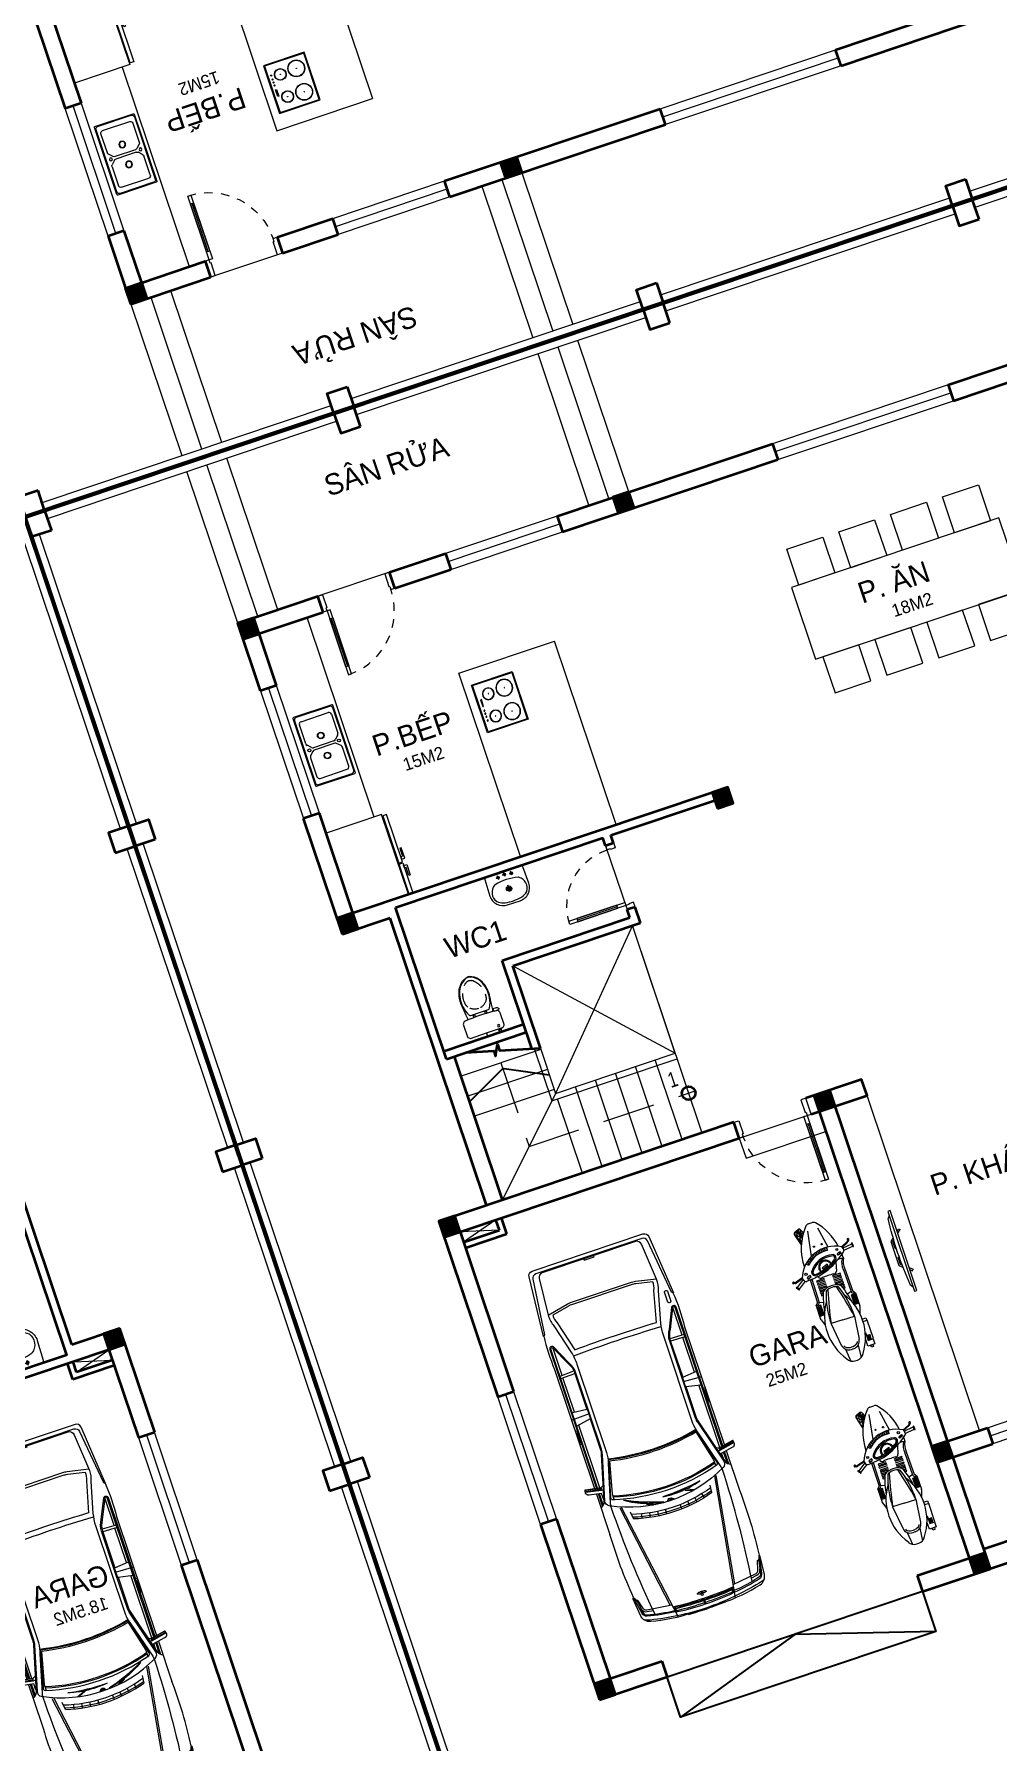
# Model space of a CAD drawing. Header units: metres. Extents: x 568336 to 569219, y 2065964 to 2066430.
# Drawn here: x 568465.74 to 568477.19, y 2066090.22 to 2066110.52 of the extents above; entities that cross this region are included whole.
import ezdxf

# ---------------------------------------------------------------- set-up
doc = ezdxf.new("R2010")
doc.units = ezdxf.units.M
for name, pattern in [('CENTER', [2, 1.25, -0.25, 0.25, -0.25]), ('DASHED', [0.75, 0.5, -0.25]), ('HIDDEN', [0.375, 0.25, -0.125]), ('HIDDEN2', [0.1875, 0.125, -0.0625]), ('xref-thap C (mb tang 32-2)$0$HIDDEN', [0.375, 0.25, -0.125]), ('Xref-VCMT-BT3 - tuong bao$0$HIDDEN', [0.375, 0.25, -0.125])]:
    doc.linetypes.add(name, pattern=pattern)
doc.layers.get('0').update_dxf_attribs({"linetype": 'CONTINUOUS'})
for name, color, linetype, lineweight in [('-CONCRETE', 1, 'CONTINUOUS', 35), ('-DOOR', 137, 'CONTINUOUS', 9), ('-FURNITURE', 46, 'CONTINUOUS', 9), ('-HIDE', 3, 'HIDDEN', 13), ('-KH', 143, 'CONTINUOUS', 13), ('-LINE1', 7, 'CONTINUOUS', 18), ('-RANH GIOI KHU DAT', 12, 'CENTER', 18), ('-TEXT', 7, 'CONTINUOUS', 15), ('-WALL', 4, 'CONTINUOUS', 35), ('Bighome_khuat', 251, 'DASHED', 5), ('TEXT25', 2, 'CONTINUOUS', 13)]:
    doc.layers.add(name, color=color, linetype=linetype, lineweight=lineweight)
doc.layers.add('LoLK', color=6, linetype='CONTINUOUS')
doc.layers.add('SOLO', color=7, linetype='CONTINUOUS')
doc.styles.add('1', font='arial.ttf')
doc.styles.add('T1', font='', dxfattribs={"height": 200})
doc.styles.get('T1').set_extended_font_data('VNgeometric Light')

# ---------------------------------------------------------------- blocks, each defined once
blk = doc.blocks.new('A$C14986441')
at = {"ltscale": 3}
for p, q in [((-250, 420), (-250, -420)), ((240, 430), (-240, 430)), ((250, -420), (250, 420)), ((-200, 325), (-200, 87)), ((170, 355), (-170, 355)), ((200, 87), (200, 325)), ((-191, 66), (-149, 24)), ((-128, 15), (128, 15)), ((149, 24), (191, 66)), ((-200, -325), (-200, -87)), ((-191, -66), (-149, -24)), ((-128, -15), (128, -15)), ((149, -24), (191, -66)), ((200, -87), (200, -325)), ((170, -355), (-170, -355)), ((-240, -430), (240, -430))]:
    blk.add_line(p, q, dxfattribs=at)
blk.add_lwpolyline([(240, -390), (240, 390, 0.414214), (210, 420), (-210, 420, 0.414214), (-240, 390), (-240, -390, 0.414214), (-210, -420), (210, -420, 0.414214)], format="xyb", close=True, dxfattribs=at)
for centre, radius in [((-186, 0), 17.5), ((0, 125), 40), ((0, 125), 35), ((185, 0), 17.5), ((0, -125), 40), ((0, -125), 35)]:
    blk.add_circle(centre, radius, dxfattribs=at)
for centre, radius, start, end in [((-240, 420), 10, 90, 180), ((240, 420), 10, 0, 90), ((-170, 325), 30, 90, 180), ((170, 325), 30, 0, 90), ((-170, 87), 30, 180, 225), ((-128, 45), 30, 225, 270), ((128, 45), 30, 270, 315), ((170, 87), 30, 315, 0), ((-170, -87), 30, 135, 180), ((-128, -45), 30, 90, 135), ((128, -45), 30, 45, 90), ((170, -87), 30, 0, 45), ((-170, -325), 30, 180, 270), ((170, -325), 30, 270, 0), ((-240, -420), 10, 180, 270), ((240, -420), 10, 270, 0)]:
    blk.add_arc(centre, radius, start, end, dxfattribs=at)
blk = doc.blocks.new('A$C23F441E4')
at = {"ltscale": 3}
blk.add_lwpolyline([(-300, 0), (-300, -510), (300, -510), (300, 0), (-300, 0)], dxfattribs=at)
for points in [[(-290, -10), (-290, -500), (290, -500), (290, -10)], [(-100, -46), (-15, -46), (-15, -56), (-100, -56)]]:
    blk.add_lwpolyline(points, close=True, dxfattribs=at)
for centre, radius in [((-139, -156), 70), ((-139, -156), 67), ((-139, -156), 2), ((37, -48), 6.6), ((74, -48), 6.6), ((139, -156), 70), ((139, -156), 67), ((112, -48), 6.6), ((139, -156), 2), ((160, -48), 6.6), ((-147, -359), 100), ((-147, -359), 97), ((-147, -359), 2), ((147, -359), 100), ((147, -359), 97), ((147, -359), 2)]:
    blk.add_circle(centre, radius, dxfattribs=at)
blk = doc.blocks.new('A$C55AD6C8F')
at = {"ltscale": 3}
for p, q in [((-750, 624), (-750, 1000)), ((-750, 1000), (-704, 1000)), ((-704, 1000), (-704, 624)), ((0, 1000), (-695, 1000)), ((-695, 1000), (-695, 0)), ((0, 0), (0, 1000)), ((-704, 624), (-750, 624)), ((-750, 613), (-750, 18)), ((-704, 613), (-750, 613)), ((-704, 18), (-704, 613)), ((-750, 18), (-704, 18)), ((-695, 0), (0, 0))]:
    blk.add_line(p, q, dxfattribs=at)
at = {"ltscale": 3, "elevation": 0}
for points in [[(-750, 688), (-750, 657), (-790, 657), (-790, 788), (-771, 788), (-771, 688)], [(-750, 549), (-750, 580), (-790, 580), (-790, 449), (-771, 449), (-771, 549)]]:
    blk.add_lwpolyline(points, close=True, dxfattribs=at)
blk = doc.blocks.new('A$C5C575821')
at = {"layer": '-CONCRETE'}
h = blk.add_hatch(color=256, dxfattribs=at)
h.dxf.hatch_style = 1
h.paths.add_polyline_path([(0, 200), (0, 0), (200, 0), (200, 200)])
blk.add_lwpolyline([(0, 0), (200, 0), (200, 200), (0, 200)], close=True, dxfattribs=at)
blk = doc.blocks.new('*U220')
at = {"color": 251}
blk.add_line((-70, 100), (-70, 700), dxfattribs=at)
for points in [[(-50, 0), (-50, 800), (-90, 800), (-90, 0)], [(-50, 100), (-90, 100), (-90, 700), (-50, 700)], [(-900, -200), (-840, -200), (-840, -40), (-850, -40), (-850, 0), (-900, 0)], [(0, -200), (-60, -200), (-60, -40), (-50, -40), (-50, 0), (0, 0)]]:
    blk.add_lwpolyline(points, close=True)
at = {"layer": 'Bighome_khuat', "linetype": 'Xref-VCMT-BT3 - tuong bao$0$HIDDEN'}
blk.add_arc((-50, 0), 800, 90, 180, dxfattribs=at)
blk = doc.blocks.new('BT4-T1.1')
at = {"layer": '-DOOR'}
for points in [[(568473.236, 2066109.443), (568473.172, 2066109.632), (568475.258, 2066110.332), (568475.322, 2066110.143)], [(568466.803, 2066108.181), (568466.614, 2066108.117), (568466.105, 2066109.634), (568466.294, 2066109.697)], [(568469.349, 2066108.138), (568469.285, 2066108.328), (568470.613, 2066108.773), (568470.676, 2066108.584)]]:
    blk.add_lwpolyline(points, close=True, dxfattribs=at)
for points in [[(568473.204, 2066109.537), (568475.29, 2066110.237)], [(568466.708, 2066108.149), (568466.199, 2066109.666)], [(568469.317, 2066108.233), (568470.644, 2066108.678)], [(568468.685, 2066107.915), (568467.832, 2066107.629)]]:
    blk.add_lwpolyline(points, dxfattribs=at)
at = {"layer": '-FURNITURE'}
for p, q in [((568469.025, 2066111.933), (568469.757, 2066109.752)), ((568467.887, 2066111.551), (568468.619, 2066109.37)), ((568466.783, 2066110.125), (568467.579, 2066107.755)), ((568468.619, 2066109.37), (568469.757, 2066109.752))]:
    blk.add_line(p, q, dxfattribs=at)
at = {"layer": '-LINE1'}
for p, q in [((568476.85, 2066108.651), (568480.287, 2066109.805)), ((568473.177, 2066107.419), (568476.613, 2066108.572)), ((568469.503, 2066106.186), (568472.94, 2066107.339)), ((568465.83, 2066104.953), (568469.266, 2066106.106))]:
    blk.add_line(p, q, dxfattribs=at)
for points in [[(568471.292, 2066108.79), (568471.897, 2066106.989)], [(568471.529, 2066108.87), (568472.134, 2066107.069)], [(568471.055, 2066108.711), (568471.66, 2066106.909)], [(568466.884, 2066107.311), (568467.489, 2066105.51)], [(568467.121, 2066107.391), (568467.726, 2066105.589)], [(568467.358, 2066107.47), (568467.963, 2066105.669)]]:
    blk.add_lwpolyline(points, dxfattribs=at)
at = {"layer": '-RANH GIOI KHU DAT', "linetype": 'HIDDEN', "ltscale": 10, "const_width": 0.05}
blk.add_lwpolyline([(568465.624, 2066104.779), (568482.553, 2066110.46), (568478.451, 2066124.911), (568472.346, 2066128.131), (568459.261, 2066123.739)], close=True, dxfattribs=at)
at = {"layer": '-WALL'}
for p, q in [((568465.643, 2066111.009), (568466.105, 2066109.634)), ((568465.896, 2066110.883), (568466.294, 2066109.697)), ((568475.258, 2066110.332), (568476.775, 2066110.841)), ((568475.322, 2066110.143), (568477.028, 2066110.715)), ((568470.613, 2066108.773), (568473.172, 2066109.632)), ((568470.676, 2066108.584), (568473.236, 2066109.443)), ((568468.622, 2066108.105), (568469.285, 2066108.328)), ((568466.614, 2066108.117), (568466.884, 2066107.311)), ((568466.803, 2066108.181), (568467.01, 2066107.564)), ((568468.685, 2066107.915), (568469.349, 2066108.138)), ((568467.01, 2066107.564), (568467.768, 2066107.819)), ((568466.884, 2066107.311), (568467.832, 2066107.629))]:
    blk.add_line(p, q, dxfattribs=at)
for points in [[(568475.322, 2066110.143), (568475.258, 2066110.332)], [(568466.294, 2066109.697), (568466.105, 2066109.634)], [(568473.236, 2066109.443), (568473.172, 2066109.632)], [(568470.676, 2066108.584), (568470.613, 2066108.773)], [(568469.349, 2066108.138), (568469.285, 2066108.328)], [(568466.803, 2066108.181), (568466.614, 2066108.117)], [(568468.622, 2066108.105), (568468.685, 2066107.915)], [(568467.768, 2066107.819), (568467.832, 2066107.629)]]:
    blk.add_lwpolyline(points, dxfattribs=at)
for points in [[(568476.803, 2066108.794), (568476.882, 2066108.557), (568476.645, 2066108.477), (568476.566, 2066108.714)], [(568473.129, 2066107.561), (568473.209, 2066107.324), (568472.972, 2066107.244), (568472.892, 2066107.481)], [(568469.455, 2066106.328), (568469.535, 2066106.091), (568469.298, 2066106.011), (568469.218, 2066106.248)], [(568465.782, 2066105.095), (568465.545, 2066105.016), (568465.624, 2066104.779), (568465.861, 2066104.858)]]:
    blk.add_lwpolyline(points, close=True, dxfattribs=at)
at = {"layer": '-DOOR', "xscale": -0.0009999999999999996, "yscale": 0.0009999999999999996, "zscale": 0.0009999999999999998, "rotation": 18.55150051068005}
blk.add_blockref('*U220', (568467.768, 2066107.819), dxfattribs=at)
at = {"layer": '-FURNITURE', "yscale": 0.0009999999999999996}
for name, p, xscale, zscale, rotation in [('A$C55AD6C8F', (568466.215, 2066109.935), -0.0009999999999999996, 0.0009999999999999998, 18.55150051068005), ('A$C23F441E4', (568468.557, 2066109.858), 0.0009999999999999996, 0.0009999999999999996, 108.55150051068), ('A$C14986441', (568466.823, 2066109.089), -0.0009999999999999996, 0.0009999999999999998, 18.55150051068005)]:
    blk.add_blockref(name, p, dxfattribs=dict(at, xscale=xscale, zscale=zscale, rotation=rotation))
at = {"layer": '-WALL', "xscale": -0.0009999999999999996, "yscale": 0.0009999999999999996, "zscale": 0.0009999999999999998, "rotation": 198.5515005106801}
for p in [(568471.276, 2066108.996), (568466.82, 2066107.501)]:
    blk.add_blockref('A$C5C575821', p, dxfattribs=at)
at = {"layer": '-TEXT', "color": 2}
for s, p in [('P.BẾP', (568468.196, 2066109.892)), ('SÂN RỬA', (568470.235, 2066107.295))]:
    blk.add_text(s, height=0.25, rotation=198.5515, dxfattribs=at).set_placement(p)
at = {"layer": 'TEXT25', "style": 'T1'}
blk.add_text('15M2', height=0.15, rotation=198.5515, dxfattribs=at).set_placement((568467.91, 2066110.084))
blk = doc.blocks.new('A$C6CE07C06')
for p, q in [((2811, 1945), (2844, 1766)), ((2816, 1953), (2822, 1954)), ((2828, 1949), (2860, 1769)), ((1355, 1774), (989, 1774)), ((1356, 1801), (1350, 1615)), ((1387, 1801), (1382, 1615)), ((1842, 1774), (1387, 1774)), ((1857, 1615), (1840, 1801)), ((1925, 1839), (1915, 1601)), ((1980, 1615), (2018, 1801)), ((2839, 1774), (2013, 1774)), ((2856, 1761), (2853, 1760)), ((2900, 1839), (3433, 1839)), ((3068, 1815), (2905, 1815)), ((3055, 1801), (2907, 1801)), ((2996, 1774), (2912, 1774)), ((3245, 1511), (3341, 1500)), ((3370, 1393), (3312, 1380)), ((3391, 1290), (3332, 1281)), ((3406, 1186), (3347, 1180)), ((3414, 1081), (3355, 1079)), ((3414, 884), (3355, 886)), ((3391, 675), (3332, 685)), ((3406, 779), (3347, 785)), ((3341, 465), (3245, 454)), ((3370, 572), (3312, 585)), ((1356, 164), (1350, 350)), ((1387, 164), (1382, 351)), ((1857, 351), (1840, 164)), ((1925, 127), (1915, 364)), ((1980, 351), (2018, 164)), ((1355, 191), (989, 191)), ((1842, 191), (1387, 191)), ((2839, 191), (2013, 191)), ((2811, 20), (2844, 199)), ((2816, 12), (2822, 11)), ((2828, 16), (2860, 196)), ((2901, 127), (3422, 127)), ((3068, 150), (2905, 150)), ((3055, 164), (2907, 164)), ((2996, 191), (2912, 191))]:
    blk.add_line(p, q)
for points in [[(2912, 1774), (2884, 1931, 0.322829), (2849, 1965), (2812, 1959, 0.422531), (2806, 1952), (2842, 1758), (2825, 1723)], [(4553, 340, -0.027873), (3110, 247, -0.059366), (3058, 256), (2582, 386, 0.079464), (2446, 413), (1281, 413, 0.06068), (1127, 394), (736, 296, -0.120949), (592, 270), (116, 311, -0.39497), (59, 371), (59, 1600, -0.404135), (117, 1660), (602, 1699, -0.112937), (736, 1673), (1127, 1571, 0.06068), (1281, 1553), (2446, 1553, 0.070217), (2582, 1578), (3058, 1711, -0.044809), (3109, 1718, -0.02806), (4553, 1625)], [(817, 1835, -0.039974), (1255, 1839), (2827, 1839)], [(2832, 150), (1846, 150), (999, 150, -0.758852), (984, 205), (1232, 321, -0.14996), (1372, 364), (1915, 364), (2389, 364, -0.077307), (2455, 354), (3016, 199, 0.360394), (3088, 230, 0.242572), (3089, 1735, 0.360655), (3017, 1766), (2455, 1611, -0.077307), (2389, 1601), (1915, 1601), (1372, 1601, -0.137614), (1232, 1645), (984, 1761, -0.758852), (999, 1815), (1846, 1815), (2832, 1815)], [(2834, 1801), (999, 1801, 0.768317), (992, 1772), (1240, 1655, 0.14228), (1371, 1613), (1857, 1615), (1865, 1608), (1971, 1608), (1980, 1615), (2389, 1615, 0.077278), (2451, 1624), (3023, 1782, 0.231129), (3080, 1839)], [(4578, 1777, -0.06824), (4603, 1702, -0.051611), (4688, 983), (4688, 1178, 0.069896), (4626, 1707, 0.32103), (4523, 1797), (4292, 1820, 0.311578), (4273, 1810, 0.311578)], [(4609, 1370, 0.043765), (4549, 1724, 0.303464), (4496, 1773), (4373, 1795, 0.018633), (4273, 1810, 0.083909), (4370, 1778), (4493, 1756, -0.304556), (4533, 1720, -0.038587), (4593, 1374)], [(4517, 1385), (4476, 1703, 0.304567), (4446, 1739), (4333, 1770, -0.23887), (4324, 1778), (4320, 1790)], [(4512, 1628), (4500, 1706, 0.304567), (4453, 1762), (4438, 1766)], [(585, 1698), (531, 1430, 0.050349), (524, 1369), (524, 593, 0.051729), (531, 530), (585, 271)], [(713, 346, -0.11132), (605, 325), (561, 536, -0.051729), (555, 593), (555, 1369, -0.050349), (560, 1424), (605, 1644, -0.111864), (714, 1623), (1102, 1522, 0.016174), (1102, 443), (713, 347)], [(1170, 1557, 0.017383), (1170, 408, -9.34877)], [(2526, 1563, -0.107872), (2527, 402, 0.970081)], [(2537, 1565, -0.107895), (2538, 400, -0.109161)], [(3212, 1273, -0.045041), (3259, 1070, 0.050749), (3081, 1543, -0.062222), (3208, 1285), (3219, 1281), (3256, 1209)], [(3104, 1495, -0.052375), (3205, 1275), (3214, 1272), (3259, 1184)], [(4578, 988, 0.025968), (4561, 1353, -0.502127), (4565, 1357), (4613, 1347)], [(4689, 1226), (4695, 1226, -0.001921), (4700, 983)], [(3197, 762, -0.045041), (3153, 558, 0.050749), (3195, 1062, -0.062222), (3198, 775), (3207, 766), (3242, 679)], [(3239, 660), (3198, 760), (3191, 767, 0.052375), (3195, 1009)], [(4578, 188, 0.06824), (4603, 263, 0.051611), (4688, 983), (4688, 788, -0.069896), (4626, 258, -0.32103), (4523, 168), (4292, 145, -0.311578), (4273, 155, -0.311578)], [(4613, 618), (4565, 608, -0.502127), (4561, 612, 0.02601), (4578, 977, 0.026384)], [(4689, 739), (4695, 739, 0.001921), (4700, 983)], [(4611, 595, -0.046101), (4549, 241, -0.303464), (4496, 192), (4373, 171, -0.018633), (4273, 155, -0.083909), (4370, 187), (4493, 209, 0.304556), (4533, 245, 0.038587), (4593, 591)], [(4517, 580), (4476, 262, -0.304567), (4446, 227), (4333, 195, 0.23887), (4324, 187), (4320, 175)], [(2834, 164), (999, 164, -0.768317), (992, 193), (1240, 310, -0.149181), (1371, 351), (1857, 351), (1865, 357), (1971, 357), (1980, 351), (2389, 351, -0.077278), (2451, 341), (3023, 184, -0.228236), (3080, 127)], [(2912, 191), (2884, 34, -0.322829), (2849, 0), (2812, 6, -0.422531), (2806, 14), (2842, 207), (2825, 242)], [(4512, 337), (4500, 259, -0.304567), (4453, 203), (4438, 199)], [(817, 130, 0.041495), (1267, 127), (2827, 127)]]:
    blk.add_lwpolyline(points, format="xyb")
for points in [[(2835, 1963), (2874, 1764), (2872, 1737)], [(2072, 1839), (2072, 1815), (2251, 1815), (2251, 1839)], [(2092, 1839), (2092, 1830), (2233, 1830), (2233, 1839)], [(2558, 1553), (2959, 1653), (3041, 1653)], [(3153, 1597), (4682, 1360)], [(3157, 1617), (4514, 1407)], [(49, 1051), (76, 1051), (76, 920), (49, 920)], [(3153, 368), (4682, 605)], [(3157, 348), (4514, 558)], [(2558, 412), (2959, 313), (3041, 313)], [(2835, 2), (2874, 201), (2872, 228)], [(2072, 127), (2072, 150), (2251, 150), (2251, 127)], [(2092, 127), (2092, 135), (2233, 135), (2233, 127)]]:
    blk.add_lwpolyline(points)
for points in [[(48, 285), (48, 1680, -0.373826), (99, 1739), (803, 1820), (820, 1839), (54, 1773, 0.383818), (0, 1713), (0, 252, 0.383818), (54, 192), (820, 126), (803, 145), (99, 226, -0.373826)], [(2557, 404), (3001, 284, 0.388671), (3036, 301, 0.143383), (3036, 1665, 0.390953), (3001, 1682), (2557, 1559, -0.106047)], [(4564, 983, 0.027521), (4546, 1368, -0.543027), (4554, 1373), (4603, 1360, -0.308444), (4617, 1345, -0.028524), (4637, 983, -0.028524), (4617, 620, -0.308444), (4603, 605), (4554, 592, -0.543027), (4546, 597, 0.027521)], [(4501, 981, 0.027754), (4500, 1005, 0.037978), (4497, 1021, 0.078467), (4490, 1036, 0.253942), (4486, 1038, 0.253942), (4481, 1036, 0.078467), (4475, 1021, 0.037978), (4472, 1005, 0.027754), (4470, 981, 0.027754), (4472, 958, 0.037978), (4475, 941, 0.078467), (4481, 927, 0.253942), (4486, 924, 0.253942), (4490, 927, 0.078467), (4497, 941, 0.037978), (4500, 958, 0.027754)], [(906, 228), (776, 228, 0.414214), (764, 215), (764, 203, 0.414214), (776, 190), (906, 190, 0.414214), (919, 203), (919, 215, 0.414214)]]:
    blk.add_lwpolyline(points, format="xyb", close=True)
blk.add_lwpolyline([(4637, 988), (4570, 988), (4570, 977), (4637, 977)], close=True)
blk.add_circle((4502, 982), 17.5)
for centre, radius, start, end in [((2818, 1947), 6.67, 102.2823, 190.4042), ((2821, 1948), 6.67, 10.3268, 82.609), ((2851, 1767), 6.67, 190.4042, 285.2365), ((2854, 1768), 6.67, 285.2365, 10.3268), ((3648, -4086), 5929, 83.9529, 92.0822), ((714, 984), 2372, 343.5716, 16.3779), ((714, 983), 2387, 343.6793, 16.2892), ((1629, 983), 1731, 359.9757, 17.6213), ((1607, 983), 1789, 359.9764, 16.8703), ((1629, 983), 1789, 359.9764, 16.7982), ((1059, 1015), 3532, 359.565, 5.5133), ((1059, 1015), 3560, 359.5684, 5.381), ((4612, 1343), 4.58, 6.5805, 75.1489), ((3280, 983), 40.8, 103.7631, 256.1858), ((3280, 983), 25.6, 111.5508, 248.398), ((1629, 982), 1731, 342.3787, 0.0243), ((1607, 982), 1789, 343.1297, 0.0236), ((1629, 982), 1789, 343.2018, 0.0236), ((1059, 950), 3532, 354.4867, 0.4446), ((1059, 950), 3560, 354.619, 0.4411), ((4612, 622), 4.58, 284.8511, 353.4195), ((2818, 19), 6.67, 169.5958, 257.7177), ((2821, 17), 6.67, 277.391, 349.6732), ((2851, 198), 6.67, 74.7635, 169.5958), ((2854, 197), 6.67, 349.6732, 74.7635), ((3653, 6050), 5928, 267.7698, 276.0029)]:
    blk.add_arc(centre, radius, start, end)
blk = doc.blocks.new('*U226')
at = {"color": 251}
blk.add_line((-70, 100), (-70, 600), dxfattribs=at)
for points in [[(-50, 0), (-50, 700), (-90, 700), (-90, 0)], [(-50, 100), (-90, 100), (-90, 600), (-50, 600)], [(-800, -100), (-740, -100), (-740, -40), (-750, -40), (-750, 0), (-800, 0)], [(0, -100), (-60, -100), (-60, -40), (-50, -40), (-50, 0), (0, 0)]]:
    blk.add_lwpolyline(points, close=True)
at = {"layer": 'Bighome_khuat', "linetype": 'Xref-VCMT-BT3 - tuong bao$0$HIDDEN'}
blk.add_arc((-50, 0), 700, 90, 180, dxfattribs=at)
blk = doc.blocks.new('XR.MB.LM123$0$tvi 1')
blk.add_lwpolyline([(29, 0), (29, -1000), (0, -1000), (0, 0)], close=True)
for points in [[(29, -50), (52, -81)], [(-24, -236), (-39, -252)], [(0, -285), (-39, -252)], [(0, -256), (-24, -236)], [(70, -315), (111, -350), (111, -650), (70, -685)], [(89, -446), (89, -360), (71, -345)], [(89, -554), (89, -640), (71, -655)], [(89, -446), (73, -446)], [(89, -554), (73, -554)], [(0, -715), (-39, -748)], [(-24, -764), (-39, -748)], [(0, -744), (-24, -764)], [(29, -950), (52, -919)]]:
    blk.add_lwpolyline(points)
blk.add_arc((-4025, -500), 4099, 354.1311, 5.8689)
blk = doc.blocks.new('A$C1D9F77BD')
h = blk.add_hatch()
h.set_pattern_fill('ANSI31', color=256, scale=100, angle=405, style=0)
h.set_pattern_definition([(90, (2076.775, -139234.453), (-12.5, 1e-15), [])])
h.paths.add_polyline_path([(-219, -260), (-219, -302), (-97, -302), (-97, -260)])
h.paths.add_polyline_path([(-97, 123), (-97, 166), (-219, 166), (-219, 123)])
h = blk.add_hatch()
h.set_pattern_fill('ANSI31', color=256, scale=170, angle=335, style=0)
h.set_pattern_definition([(20, (-186.436, -139188.296), (-7.267928, 19.9684682), [])])
h.paths.add_polyline_path([(494, -160), (533, -162, 0.210627), (424, 135), (397, 109, -0.250766)])
h = blk.add_hatch()
h.set_pattern_fill('BOX', color=256, scale=60, angle=290, style=0)
h.set_pattern_definition([(20, (2080.745, -138865.224), (-20.521209, 56.381557), []), (20, (2085.875, -138879.32), (-20.521209, 56.381557), []), (290, (2080.745, -138865.224), (56.381557, 20.521209), [-15, 15]), (290, (2094.84, -138860.093), (56.381557, 20.521209), [-15, 15]), (290, (2108.936, -138854.963), (56.381557, 20.521209), [15, -15]), (290, (2123.03, -138849.83), (56.381557, 20.521209), [15, -15]), (20, (2091.006, -138893.414), (-20.521209, 56.381557), [15, -15]), (20, (2096.136, -138907.51), (-20.521209, 56.381557), [15, -15])])
h.paths.add_polyline_path([(830, 67, 0.414214), (842, 93), (833, 116), (825, 139, 0.414214), (799, 151), (658, 113, -0.052547), (783, 45)])
for p, q in [((157, 313), (186, 333)), ((163, 305), (192, 325)), ((231, 209), (165, 307)), ((257, 224), (190, 323)), ((243, 329), (247, 350)), ((275, 231), (243, 220)), ((268, 231), (244, 315)), ((253, 329), (255, 338)), ((278, 234), (254, 315)), ((-687, 10), (-840, -5)), ((-346, 78), (-624, 44)), ((-346, -68), (-344, 78)), ((-263, 176), (-340, 149)), ((-87, 178), (-253, 178)), ((-87, 178), (-59, 152)), ((-87, 162), (-87, 178)), ((-59, 132), (-72, 83)), ((228, 148), (-59, 152)), ((230, 128), (-59, 132)), ((226, 181), (233, 80)), ((237, 47), (228, 44)), ((279, 102), (286, 105)), ((289, -4), (286, 5)), ((286, 2), (289, -7)), ((397, 109), (424, 135)), ((786, -5), (488, 47)), ((658, 113), (799, 151)), ((783, 45), (830, 67)), ((825, 139), (842, 93)), ((833, 116), (842, 92)), ((-854, -55), (-854, -81)), ((-687, -147), (-840, -132)), ((-712, -55), (-712, -68)), ((-712, -81), (-712, -68)), ((-346, -214), (-624, -180)), ((-346, -68), (-348, -214)), ((330, -208), (228, -181)), ((339, -142), (342, -151)), ((494, -160), (533, -162)), ((786, -132), (532, -176)), ((866, -43), (866, -93)), ((-263, -312), (-340, -285)), ((-87, -314), (-253, -314)), ((-67, -299), (-87, -314)), ((-87, -299), (-87, -314)), ((-59, -269), (-72, -219)), ((214, -264), (-59, -269)), ((222, -284), (-59, -289)), ((347, -293), (349, -309)), ((413, -325), (352, -241)), ((401, -228), (409, -226)), ((436, -343), (449, -460)), ((484, -331), (452, -343)), ((465, -337), (479, -457)), ((474, -335), (510, -415)), ((484, -331), (518, -409)), ((447, -460), (481, -456)), ((448, -470), (482, -466)), ((518, -426), (535, -440)), ((526, -420), (533, -426))]:
    blk.add_line(p, q)
for points in [[(-219, 166), (-219, 123), (-97, 123), (-97, 166)], [(243, 167), (258, 126), (277, 133), (262, 174)], [(301, -38), (327, -108), (340, -103), (314, -33)], [(-736, -288), (-736, -314), (-760, -314), (-760, -288)], [(-662, -284), (-662, -291), (-615, -291), (-615, -284)], [(-662, -298), (-662, -305), (-615, -305), (-615, -298)], [(-662, -312), (-662, -320), (-615, -320), (-615, -312)], [(-219, -302), (-219, -260), (-97, -260), (-97, -302)], [(417, -303), (402, -263), (421, -256), (436, -296)]]:
    blk.add_lwpolyline(points, close=True)
at = {"linetype": 'HIDDEN2', "ltscale": 200}
for points in [[(21, 54), (21, 80), (6, 80), (6, 59)], [(53, 36), (53, 80), (38, 80), (38, 48)], [(70, -143), (70, -217), (85, -217), (85, 80), (70, 80), (70, 7)], [(6, -196), (6, -217), (21, -217), (21, -190)], [(38, -184), (38, -217), (53, -217), (53, -172)]]:
    blk.add_lwpolyline(points, dxfattribs=at)
for points in [[(103, 80), (103, -217), (118, -217), (118, 80)], [(141, 80), (141, -217), (157, -217), (157, 80)], [(175, 80), (175, -217), (190, -217), (190, 80)]]:
    blk.add_lwpolyline(points, close=True, dxfattribs=at)
for points in [[(-673, -338), (-736, -338), (-736, -252), (-655, -252)], [(-575, -277), (-673, -277), (-673, -343), (-443, -343), (-443, -290)], [(-410, -288), (-410, -338), (-443, -338)]]:
    blk.add_lwpolyline(points)
for centre, radius in [((306, 173), 12.8), ((588, -21), 7.7), ((588, -116), 7.7), ((470, -267), 12.8)]:
    blk.add_circle(centre, radius)
for centre, radius, start, end in [((160, 309), 5, 124.1044, 304.1044), ((189, 329), 5, 304.1044, 124.1044), ((254, 191), 30, 110.3225, 200.3225), ((273, 323), 30, 169.0525, 196.2532), ((257, 348), 10, 259.1414, 172.2448), ((283, 324), 30, 169.0525, 196.2532), ((141, -138), 393, 330.5976, 70.0474), ((-754, -55), 100, 117.4832, 180), ((-427, -480), 634, 55.5021, 126.0244), ((-612, -55), 100, 96.9386, 180), ((-544, -68), 141, 150.1191, 209.8708), ((-640, -13), 30, 97.8829, 150.1191), ((-344, -1040), 1118, 69.8271, 90.0821), ((-1499, -5836), 6026, 75.1425, 78.9494), ((-253, 148), 30, 90, 109.5456), ((-369, -1036), 1157, 69.0112, 80.8998), ((-57, 162), 30, 180, 265.1424), ((-92, -68), 154, 329.829, 30.171), ((-4, -12), 50, 0, 25.0581), ((-71, -55), 153, 355.1878, 40.6702), ((235, 15), 30, 104.7219, 204.7762), ((-4326, -68), 4535, 359.103, 0.897), ((216, 158), 30, 265.1424, 274.0002), ((916, 150), 686, 185.8827, 214.7623), ((303, 58), 50, 110.3225, 185.9041), ((808, 110), 557, 185.9041, 214.741), ((303, 58), 35, 110.3225, 185.9041), ((808, 110), 542, 185.9041, 214.741), ((296, 55), 50, 71.5538, 110.3225), ((296, 55), 35, 71.5538, 110.3225), ((314, -74), 81.8, 290.3225, 110.3225), ((148, -134), 273, 345.336, 55.3091), ((148, -134), 288, 345.336, 55.3091), ((399, -513), 678, 48.0397, 90.6167), ((194, -117), 303, 351.845, 48.155), ((806, 132), 20, 20, 110), ((823, 86), 20, 290, 20), ((-754, -81), 100, 180, 242.5168), ((-427, 343), 634, 233.9756, 304.5871), ((-612, -81), 100, 180, 263.0614), ((-640, -124), 30, 209.8708, 262.182), ((-1307, 4922), 5225, 280.57, 285.0028), ((-349, 930), 1145, 270.1592, 289.9315), ((-369, 899), 1157, 279.1002, 290.9888), ((-4, -125), 50, 334.9419, 0), ((-71, -81), 153, 319.3298, 4.8122), ((235, -152), 30, 155.2238, 255.2781), ((314, -74), 71.8, 290.3225, 110.3225), ((391, -179), 35, 214.741, 290.3225), ((399, 376), 678, 278.7378, 311.9603), ((816, -43), 50, 0, 43.6257), ((816, -93), 50, 316.9817, 0), ((-253, -284), 30, 250.4544, 270), ((-57, -299), 30, 94.8576, 180), ((-57, -299), 10, 94.8576, 180), ((216, -294), 30, 85.9998, 94.8576), ((246, -452), 189, 57.9343, 98.2692), ((242, -515), 232, 62.5839, 94.9315), ((63, -206), 297, 342.9493, 351.9218), ((613, -5068), 4766, 92.5649, 93.1782), ((391, -179), 50, 214.741, 290.3225), ((382, -185), 35, 290.3225, 329.0913), ((384, -182), 50, 290.3225, 329.0913), ((441, -315), 30, 200.3225, 290.3225), ((447, -465), 5, 96.5406, 276.5406), ((482, -461), 5, 276.5406, 96.5406), ((537, -403), 30, 203.7468, 230.9475), ((545, -397), 30, 203.7468, 230.9475), ((541, -432), 10, 227.7552, 140.8586)]:
    blk.add_arc(centre, radius, start, end)
blk = doc.blocks.new('A$C18091ED7')
for p, q in [((0, -42), (0, 0)), ((146, -27), (179, -27)), ((146, -27), (146, -30)), ((146, -30), (166, -30)), ((153, -37), (146, -30)), ((152, 0), (152, -27)), ((152, 0), (179, 0)), ((153, -37), (166, -37)), ((153, -40), (153, -37)), ((153, -40), (178, -40)), ((153, -40), (178, -40)), ((153, -40), (153, -42)), ((185, -30), (166, -30)), ((178, -37), (166, -37)), ((185, -30), (178, -37)), ((178, -37), (178, -40)), ((178, -40), (178, -42)), ((179, 0), (179, -27)), ((179, -27), (185, -27)), ((185, -27), (185, -30)), ((-83, -267), (-83, -300)), ((-83, -278), (-83, -288)), ((-61, -290), (-83, -290)), ((-63, -265), (-81, -265)), ((-61, -267), (-61, -300)), ((61, -267), (61, -300)), ((61, -290), (83, -290)), ((63, -265), (81, -265)), ((83, -267), (83, -300)), ((83, -278), (83, -288)), ((165, -262), (165, -290)), ((168, -260), (228, -260)), ((168, -292), (207, -292)), ((231, -274), (231, -262))]:
    blk.add_line(p, q)
for points in [[(230, -219, -0.137407), (225, -235), (222, -241, -0.236081), (198, -255, -0.051961), (-198, -255, -0.236081), (-222, -241), (-225, -235, -0.137407), (-230, -219), (-230, -72, -0.198912), (-226, -63), (-209, -46, -0.198912), (-200, -42), (0, -42), (200, -42, -0.198912), (209, -46), (226, -63, -0.198912), (230, -72)], [(144, -619, -0.212405), (26, -734, -0.027685), (-1, -739, -0.022279), (-26, -734, -0.212405), (-144, -619, -0.142796), (-167, -428, -0.093005), (-128, -309, -0.256439), (-111, -300), (0, -300), (111, -300, -0.256439), (128, -309, -0.093005), (167, -428, -0.142796)]]:
    blk.add_lwpolyline(points, format="xyb", close=True)
at = {"linetype": 'xref-thap C (mb tang 32-2)$0$HIDDEN', "ltscale": 100}
blk.add_lwpolyline([(61, -669, -0.199031), (0, -699, -0.199031), (-61, -669, -0.218924), (-132, -478, -0.153791), (-112, -404, -0.236701), (0, -348, -0.236701), (112, -404, -0.153791), (132, -478, -0.218924)], format="xyb", close=True, dxfattribs=at)
blk.add_circle((166, -78), 13.9)
for centre, radius, start, end in [((-81, -267), 1.98, 90, 180), ((-63, -267), 1.98, 0, 90), ((63, -267), 1.98, 90, 180), ((81, -267), 1.98, 0, 90), ((168, -262), 2.47, 90, 180), ((168, -290), 2.47, 180, 270), ((207, -277), 15.5, 270, 306.4659), ((168, -225), 80.1, 306.4659, 320.3123), ((228, -274), 2.47, 320.3123, 0)]:
    blk.add_arc(centre, radius, start, end)
for points in [[(-156, -259), (-157, -267), (-164, -328), (-169, -385), (-184, -528), (-136, -679), (-50, -735), (-20, -741), (0, -744)], [(156, -259), (157, -267), (164, -328), (169, -385), (184, -528), (136, -679), (50, -735), (20, -741), (0, -744)]]:
    blk.add_open_spline(points, degree=3, knots=[130.613938, 130.613938, 130.613938, 130.613938, 152.852109, 311.129351, 417.703951, 561.383393, 697.692632, 710.812262, 710.812262, 710.812262, 710.812262])
blk = doc.blocks.new('A$Ca51cd422')
for p, q in [((167, 414), (224, 414)), ((195, 383), (195, 443)), ((267, 429), (324, 429)), ((295, 398), (295, 458)), ((367, 414), (424, 414)), ((395, 383), (395, 443)), ((249, 215), (342, 215)), ((295, 165), (295, 264))]:
    blk.add_line(p, q)
for points in [[(0, 200, 0.414214), (200, 0), (390, 0, 0.414214), (590, 200), (581, 446, 0.409799), (551, 475), (39, 475, 0.403607), (9, 446)], [(177, 40, 0.090773), (424, 43, 0.149887), (521, 96, 0.430722), (482, 321, 0.080637), (470, 327, 0.127732), (125, 329, 0.074208), (114, 325, 0.443092), (69, 96, 0.13364), (154, 46, 0.033617)]]:
    blk.add_lwpolyline(points, format="xyb", close=True)
for centre, radius in [((195, 414), 17.5), ((295, 429), 17.5), ((395, 414), 17.5), ((295, 215), 37.5), ((295, 215), 22.5), ((295, 215), 22.5)]:
    blk.add_circle(centre, radius)
blk = doc.blocks.new('BT4-T1.2')
at = {"layer": '-DOOR'}
for points in [[(568474.509, 2066105.65), (568474.572, 2066105.461), (568476.658, 2066106.161), (568476.594, 2066106.35)], [(568470.622, 2066104.346), (568470.685, 2066104.156), (568472.012, 2066104.602), (568471.949, 2066104.791)], [(568468.617, 2066102.776), (568468.427, 2066102.713), (568468.936, 2066101.196), (568469.126, 2066101.26)], [(568471.942, 2066092.869), (568471.752, 2066092.806), (568471.243, 2066094.323), (568471.433, 2066094.386)], [(568477.742, 2066093.972), (568477.126, 2066093.765), (568477.062, 2066093.955), (568477.678, 2066094.162)]]:
    blk.add_lwpolyline(points, close=True, dxfattribs=at)
for points in [[(568474.54, 2066105.556), (568476.626, 2066106.256)], [(568470.653, 2066104.251), (568471.981, 2066104.697)], [(568469.958, 2066104.123), (568469.105, 2066103.837)], [(568468.522, 2066102.745), (568469.031, 2066101.228)], [(568472.526, 2066100.871), (568472.781, 2066100.113)], [(568474.114, 2066097.396), (568474.967, 2066097.682)], [(568474.114, 2066097.396), (568474.194, 2066097.159), (568475.142, 2066097.477)], [(568471.338, 2066094.354), (568471.847, 2066092.838)], [(568477.094, 2066093.86), (568477.71, 2066094.067)]]:
    blk.add_lwpolyline(points, dxfattribs=at)
at = {"layer": '-FURNITURE'}
for p, q in [((568469.774, 2066101.213), (568468.979, 2066103.584)), ((568470.783, 2066102.923), (568471.92, 2066103.305)), ((568472.652, 2066101.124), (568471.92, 2066103.305)), ((568471.514, 2066100.743), (568470.783, 2066102.923))]:
    blk.add_line(p, q, dxfattribs=at)
for points in [[(568477.097, 2066104.734), (568476.67, 2066104.591), (568476.527, 2066105.018), (568476.954, 2066105.161), (568477.097, 2066104.734)], [(568476.481, 2066104.527), (568476.054, 2066104.384), (568475.911, 2066104.811), (568476.338, 2066104.954), (568476.481, 2066104.527)], [(568477.199, 2066104.768), (568474.734, 2066103.941), (568475.02, 2066103.088), (568477.485, 2066103.915), (568477.199, 2066104.768)], [(568475.865, 2066104.321), (568475.438, 2066104.177), (568475.295, 2066104.604), (568475.721, 2066104.747), (568475.865, 2066104.321)], [(568475.248, 2066104.114), (568474.822, 2066103.971), (568474.679, 2066104.397), (568475.105, 2066104.54), (568475.248, 2066104.114)], [(568477.383, 2066103.881), (568476.957, 2066103.738), (568477.1, 2066103.311), (568477.527, 2066103.454), (568477.383, 2066103.881)], [(568476.767, 2066103.674), (568476.341, 2066103.531), (568476.484, 2066103.104), (568476.91, 2066103.248), (568476.767, 2066103.674)], [(568476.151, 2066103.467), (568475.724, 2066103.324), (568475.868, 2066102.898), (568476.294, 2066103.041), (568476.151, 2066103.467)], [(568475.535, 2066103.261), (568475.108, 2066103.117), (568475.251, 2066102.691), (568475.678, 2066102.834), (568475.535, 2066103.261)], [(568471.223, 2066096.425), (568470.838, 2066096.159)], [(568471.264, 2066096.302), (568470.796, 2066096.282)]]:
    blk.add_lwpolyline(points, dxfattribs=at)
blk.add_lwpolyline([(568475.631, 2066097.905), (568475.252, 2066097.777), (568476.588, 2066093.796), (568476.967, 2066093.923)], close=True, dxfattribs=at)
at = {"layer": '-HIDE', "ltscale": 10}
for points in [[(568472.844, 2066099.923), (568471.931, 2066097.929)], [(568471.422, 2066099.446), (568473.353, 2066098.406)]]:
    blk.add_lwpolyline(points, dxfattribs=at)
at = {"layer": '-KH', "linetype": 'HIDDEN2', "ltscale": 5}
blk.add_lwpolyline([(568471.282, 2066098.291), (568471.616, 2066097.296), (568473.589, 2066097.958)], dxfattribs=at)
at = {"layer": '-LINE1'}
for p, q in [((568476.914, 2066108.462), (568480.351, 2066109.615)), ((568473.24, 2066107.229), (568476.677, 2066108.382)), ((568469.567, 2066105.996), (568473.003, 2066107.149)), ((568465.893, 2066104.763), (568469.33, 2066105.917)), ((568473.672, 2066097.458), (568472.844, 2066099.923)), ((568473.353, 2066098.406), (568472.844, 2066099.923)), ((568471.678, 2066098.464), (568471.887, 2066097.84)), ((568471.75, 2066098.468), (568471.931, 2066097.929)), ((568471.931, 2066097.929), (568473.353, 2066098.406)), ((568471.887, 2066097.84), (568473.376, 2066098.34)), ((568472.96, 2066097.22), (568472.642, 2066098.168)), ((568473.197, 2066097.299), (568472.879, 2066098.247)), ((568473.435, 2066097.379), (568473.116, 2066098.327)), ((568472.486, 2066097.06), (568472.168, 2066098.008)), ((568472.723, 2066097.14), (568472.405, 2066098.088)), ((568472.249, 2066096.981), (568471.954, 2066097.863))]:
    blk.add_line(p, q, dxfattribs=at)
at = {"layer": '-LINE1', "ltscale": 10}
for p, q in [((568466.952, 2066101.137), (568465.799, 2066104.573)), ((568468.225, 2066097.345), (568467.032, 2066100.9)), ((568469.497, 2066093.552), (568468.304, 2066097.108)), ((568470.77, 2066089.76), (568469.577, 2066093.315))]:
    blk.add_line(p, q, dxfattribs=at)
at = {"layer": '-LINE1'}
for points in [[(568472.328, 2066104.919), (568471.723, 2066106.72)], [(568472.565, 2066104.998), (568471.96, 2066106.799)], [(568472.802, 2066105.078), (568472.197, 2066106.879)], [(568468.631, 2066103.678), (568468.026, 2066105.479)], [(568468.157, 2066103.519), (568467.552, 2066105.32)], [(568468.394, 2066103.598), (568467.789, 2066105.4)], [(568471.756, 2066098.45), (568470.808, 2066098.132)], [(568471.836, 2066098.213), (568470.888, 2066097.895)], [(568471.915, 2066097.976), (568470.967, 2066097.658)], [(568471.931, 2066097.929), (568471.301, 2066096.663)]]:
    blk.add_lwpolyline(points, dxfattribs=at)
at = {"layer": '-LINE1', "const_width": 0.02}
blk.add_lwpolyline([(568470.91, 2066097.829), (568471.305, 2066098.225), (568471.858, 2066098.147)], dxfattribs=at)
at = {"layer": '-RANH GIOI KHU DAT', "linetype": 'HIDDEN', "ltscale": 10, "const_width": 0.05}
blk.add_lwpolyline([(568465.624, 2066104.779), (568482.553, 2066110.46), (568486.655, 2066096.008), (568483.281, 2066089.608), (568471.987, 2066085.818)], close=True, dxfattribs=at)
at = {"layer": '-WALL'}
for p, q in [((568476.594, 2066106.35), (568478.301, 2066106.923)), ((568476.658, 2066106.161), (568478.175, 2066106.67)), ((568471.949, 2066104.791), (568474.509, 2066105.65)), ((568472.012, 2066104.602), (568474.572, 2066105.461)), ((568469.958, 2066104.123), (568470.622, 2066104.346)), ((568470.022, 2066103.934), (568470.685, 2066104.156)), ((568468.157, 2066103.519), (568469.105, 2066103.837)), ((568468.41, 2066103.393), (568469.168, 2066103.647)), ((568468.427, 2066102.713), (568468.157, 2066103.519)), ((568468.617, 2066102.776), (568468.41, 2066103.393)), ((568469.524, 2066100.074), (568473.789, 2066101.506)), ((568472.589, 2066100.998), (568473.821, 2066101.411)), ((568469.524, 2066100.074), (568469.126, 2066101.26)), ((568469.398, 2066099.821), (568468.936, 2066101.196)), ((568470.029, 2066100.139), (568472.494, 2066100.966)), ((568472.526, 2066100.871), (568472.494, 2066100.966)), ((568472.621, 2066100.903), (568472.526, 2066100.871)), ((568472.621, 2066100.903), (568472.589, 2066100.998)), ((568469.966, 2066100.012), (568469.398, 2066099.821)), ((568471.112, 2066096.599), (568469.966, 2066100.012)), ((568470.634, 2066098.337), (568470.029, 2066100.139)), ((568471.296, 2066099.509), (568472.812, 2066100.018)), ((568472.875, 2066100.144), (568472.781, 2066100.113)), ((568472.812, 2066100.018), (568472.781, 2066100.113)), ((568472.939, 2066099.955), (568472.875, 2066100.144)), ((568471.422, 2066099.446), (568472.939, 2066099.955)), ((568471.647, 2066098.462), (568471.296, 2066099.509)), ((568471.75, 2066098.468), (568471.422, 2066099.446)), ((568470.602, 2066098.432), (568471.55, 2066098.75)), ((568470.634, 2066098.337), (568471.582, 2066098.656)), ((568471.301, 2066096.663), (568470.729, 2066098.369)), ((568477.097, 2066092.279), (568475.188, 2066097.967)), ((568474.114, 2066097.396), (568474.05, 2066097.585)), ((568470.796, 2066096.282), (568474.114, 2066097.396)), ((568471.264, 2066096.302), (568471.223, 2066096.425)), ((568471.353, 2066096.258), (568471.289, 2066096.448)), ((568470.838, 2066096.159), (568471.264, 2066096.302)), ((568470.86, 2066096.093), (568471.353, 2066096.258)), ((568476.588, 2066093.796), (568477.062, 2066093.955)), ((568477.062, 2066093.955), (568477.126, 2066093.765)), ((568476.652, 2066093.606), (568477.126, 2066093.765)), ((568471.942, 2066092.869), (568472.578, 2066090.973)), ((568476.228, 2066092.198), (568476.844, 2066092.405)), ((568476.291, 2066092.008), (568477.097, 2066092.279)), ((568476.228, 2066092.198), (568476.291, 2066092.008)), ((568472.578, 2066090.973), (568473.194, 2066091.18)), ((568473.194, 2066091.18), (568473.258, 2066090.99)), ((568473.258, 2066090.99), (568472.452, 2066090.72))]:
    blk.add_line(p, q, dxfattribs=at)
for points in [[(568476.962, 2066108.32), (568476.882, 2066108.557), (568476.645, 2066108.477), (568476.725, 2066108.24)], [(568473.288, 2066107.087), (568473.209, 2066107.324), (568472.972, 2066107.244), (568473.051, 2066107.007)], [(568469.615, 2066105.854), (568469.535, 2066106.091), (568469.298, 2066106.011), (568469.378, 2066105.774)], [(568465.941, 2066104.621), (568465.704, 2066104.542), (568465.624, 2066104.779), (568465.861, 2066104.858)], [(568467.174, 2066100.947), (568466.937, 2066100.868), (568466.857, 2066101.105), (568467.094, 2066101.184)], [(568468.446, 2066097.155), (568468.209, 2066097.076), (568468.13, 2066097.313), (568468.367, 2066097.392)], [(568469.719, 2066093.363), (568469.482, 2066093.284), (568469.402, 2066093.521), (568469.639, 2066093.6)], [(568477.571, 2066092.438), (568477.097, 2066092.279), (568477.017, 2066092.516), (568477.491, 2066092.675)]]:
    blk.add_lwpolyline(points, close=True, dxfattribs=at)
for points in [[(568476.594, 2066106.35), (568476.658, 2066106.161)], [(568474.509, 2066105.65), (568474.572, 2066105.461)], [(568471.949, 2066104.791), (568472.012, 2066104.602)], [(568470.622, 2066104.346), (568470.685, 2066104.156)], [(568470.022, 2066103.934), (568469.958, 2066104.123)], [(568469.168, 2066103.647), (568469.105, 2066103.837)], [(568468.617, 2066102.776), (568468.427, 2066102.713)], [(568469.126, 2066101.26), (568468.936, 2066101.196)], [(568470.861, 2066098.414), (568471.196, 2066098.434), (568471.217, 2066098.372), (568471.241, 2066098.514), (568471.266, 2066098.439), (568471.75, 2066098.468)], [(568475.252, 2066097.777), (568475.631, 2066097.905), (568475.567, 2066098.094), (568474.904, 2066097.872)], [(568474.05, 2066097.585), (568470.543, 2066096.408), (568471.243, 2066094.323), (568471.433, 2066094.386)], [(568474.967, 2066097.682), (568475.062, 2066097.714), (568476.844, 2066092.405)], [(568470.796, 2066096.282), (568471.433, 2066094.386)], [(568471.942, 2066092.869), (568471.752, 2066092.806)], [(568471.752, 2066092.806), (568472.452, 2066090.72)]]:
    blk.add_lwpolyline(points, dxfattribs=at)
blk.add_circle((568473.512, 2066097.932), 0.0805, dxfattribs=at)
at = {"layer": 'SOLO'}
blk.add_line((568477.017, 2066092.516), (568476.652, 2066093.606), dxfattribs=at)
for points in [[(568476.291, 2066092.008), (568476.45, 2066091.534), (568473.417, 2066090.516), (568473.258, 2066090.99)], [(568476.291, 2066092.008), (568473.258, 2066090.99)], [(568476.45, 2066091.534), (568474.774, 2066091.499), (568473.417, 2066090.516)]]:
    blk.add_lwpolyline(points, dxfattribs=at)
at = {"layer": '-DOOR', "yscale": 0.001, "zscale": 0.001}
for name, p, xscale, rotation in [('*U220', (568469.168, 2066103.647), 0.001, 198.5515004570683), ('*U226', (568472.781, 2066100.113), -0.001, 108.5515004570682), ('*U220', (568474.967, 2066097.682), -0.001, 198.5515004570683)]:
    blk.add_blockref(name, p, dxfattribs=dict(at, xscale=xscale, rotation=rotation))
at = {"layer": '-FURNITURE'}
for name, p, xscale, yscale, zscale, rotation in [('A$C23F441E4', (568471.028, 2066102.497), -0.001, 0.001, 0.001, 108.5515004570682), ('A$C14986441', (568469.181, 2066102.064), 0.001, 0.001, 0.001, 198.5515004570683), ('A$C55AD6C8F', (568469.205, 2066101.022), 0.001, 0.001, 0.001, 198.5515004570683), ('A$Ca51cd422', (568471.203, 2066100.116), 0.0008305084745762712, 0.0008305084745762712, 0.0008305084745762712, 18.5515004570683), ('A$C18091ED7', (568471.124, 2066098.607), -0.001, 0.001, 0.001, 198.5515004570684), ('A$C1D9F77BD', (568475.168, 2066095.543), 0.001, 0.001, 0.001, 108.5515004570683), ('A$C6CE07C06', (568473.196, 2066096.334), -0.0009499999999970897, 0.0009499999999970897, 0.0009499999999970897, 108.5515004570682), ('A$C1D9F77BD', (568475.899, 2066093.366), 0.001, 0.001, 0.001, 108.5515004570683)]:
    blk.add_blockref(name, p, dxfattribs=dict(at, xscale=xscale, yscale=yscale, zscale=zscale, rotation=rotation))
at = {"layer": '-FURNITURE', "extrusion": (0, 0, -1), "xscale": 0.001, "yscale": 0.001, "zscale": 0.001, "rotation": 341.4448098205233}
blk.add_blockref('XR.MB.LM123$0$tvi 1', (-568475.906, 2066096.536), dxfattribs=at)
at = {"layer": '-WALL', "xscale": 0.001, "yscale": 0.001, "zscale": 0.001, "rotation": 18.5515004570683}
for p in [(568472.676, 2066104.824), (568468.22, 2066103.329), (568473.853, 2066101.316), (568469.398, 2066099.821), (568475.062, 2066097.714), (568470.607, 2066096.219), (568476.462, 2066093.542), (568476.907, 2066092.215), (568476.907, 2066092.215), (568472.452, 2066090.72), (568472.452, 2066090.72)]:
    blk.add_blockref('A$C5C575821', p, dxfattribs=at)
at = {"layer": '-TEXT', "color": 2}
for s, p in [('SÂN RỬA', (568469.234, 2066105.021)), ('P. ĂN', (568475.574, 2066103.748)), ('P.BẾP', (568469.805, 2066101.932)), ('WC1', (568470.666, 2066099.527)), ('P. KHÁCH', (568476.436, 2066096.71)), ('GARA', (568474.277, 2066094.664))]:
    blk.add_text(s, height=0.25, rotation=18.5515, dxfattribs=at).set_placement(p)
at = {"layer": '-TEXT', "style": '1', "width": 0.75}
blk.add_text('1', height=0.18, rotation=18.5515, dxfattribs=at).set_placement((568473.301, 2066097.992))
at = {"layer": 'TEXT25', "style": 'T1'}
for s, p in [('18M2', (568475.954, 2066103.587)), ('15M2', (568470.147, 2066101.758)), ('25M2', (568474.461, 2066094.437))]:
    blk.add_text(s, height=0.15, rotation=18.5515, dxfattribs=at).set_placement(p)
blk = doc.blocks.new('LUOI M1')
at = {"layer": '-WALL'}
for p in [(-200, 13100), (4600, 13100), (8100, 13100), (-200, 9400), (4600, 9400), (8100, 9400), (-200, 5600), (4600, 5600), (8100, 5600), (-200, -200), (4600, -200), (8100, -200)]:
    blk.add_blockref('A$C5C575821', p, dxfattribs=at)
blk = doc.blocks.new('BT1-T1')
at = {"layer": '-DOOR'}
blk.add_lwpolyline([(195887, 35701), (195687, 35701), (195687, 37301), (195887, 37301)], close=True, dxfattribs=at)
blk.add_lwpolyline([(195787, 37301), (195787, 35701)], dxfattribs=at)
at = {"layer": '-FURNITURE'}
for points in [[(196337, 38271), (195887, 38401)], [(196337, 38401), (195887, 38271)]]:
    blk.add_lwpolyline(points, dxfattribs=at)
at = {"layer": '-LINE1', "ltscale": 10}
for p, q in [((193787, 44226), (193787, 47851)), ((193787, 40226), (193787, 43976)), ((193787, 36226), (193787, 39976)), ((193787, 32226), (193787, 35976))]:
    blk.add_line(p, q, dxfattribs=at)
at = {"layer": '-RANH GIOI KHU DAT', "linetype": 'HIDDEN', "ltscale": 10, "const_width": 50}
blk.add_lwpolyline([(193687, 28101), (206187, 28101), (206187, 48101), (193687, 48101)], close=True, dxfattribs=at)
at = {"layer": '-WALL'}
for p, q in [((196287, 38601), (196287, 42201)), ((196287, 38601), (195687, 38601)), ((195687, 38601), (195687, 37301)), ((195887, 38401), (198187, 38401)), ((196337, 38271), (196337, 38401)), ((196407, 38201), (196407, 38401)), ((195887, 38271), (196337, 38271)), ((195887, 38201), (196407, 38201)), ((195887, 35701), (195887, 32201))]:
    blk.add_line(p, q, dxfattribs=at)
for points in [[(193937, 43976), (193687, 43976), (193687, 44226), (193937, 44226)], [(193937, 39976), (193687, 39976), (193687, 40226), (193937, 40226)], [(193937, 35976), (193687, 35976), (193687, 36226), (193937, 36226)]]:
    blk.add_lwpolyline(points, close=True, dxfattribs=at)
for points in [[(197387, 39501), (197387, 40551), (196387, 40551), (196387, 38501), (198187, 38501)], [(195887, 38401), (195887, 37301)], [(195887, 37301), (195687, 37301)], [(195687, 35701), (195687, 32001)], [(195887, 35701), (195687, 35701)]]:
    blk.add_lwpolyline(points, dxfattribs=at)
at = {"layer": '-CONCRETE', "xscale": -1}
blk.add_blockref('LUOI M1', (203987, 32801), dxfattribs=at)
at = {"layer": '-FURNITURE', "rotation": 180}
blk.add_blockref('A$Ca51cd422', (197249, 38976), dxfattribs=at)
at = {"layer": '-FURNITURE', "xscale": -0.9499999999970896, "yscale": 0.9499999999970896, "zscale": 0.9499999999970896, "rotation": 90}
blk.add_blockref('A$C6CE07C06', (198179, 37686), dxfattribs=at)
at = {"layer": '-TEXT', "color": 2}
blk.add_text('GARA', height=250, dxfattribs=at).set_placement((196748, 35759))
at = {"layer": 'TEXT25', "style": 'T1'}
blk.add_text('18.5M2', height=150, rotation=0, dxfattribs=at).set_placement((196859, 35485))

msp = doc.modelspace()

# ---------------------------------------------------------------- block references
at = {"layer": '-KH', "xscale": -0.001, "yscale": 0.001, "zscale": 0.001, "rotation": 18.55150051778948}
msp.add_blockref('BT1-T1', (568664.551, 2066120.8), dxfattribs=at)
at = {"layer": 'LoLK'}
for name in ['BT4-T1.1', 'BT4-T1.2']:
    msp.add_blockref(name, (0, 0), dxfattribs=at)

doc.saveas('drawing.dxf')
